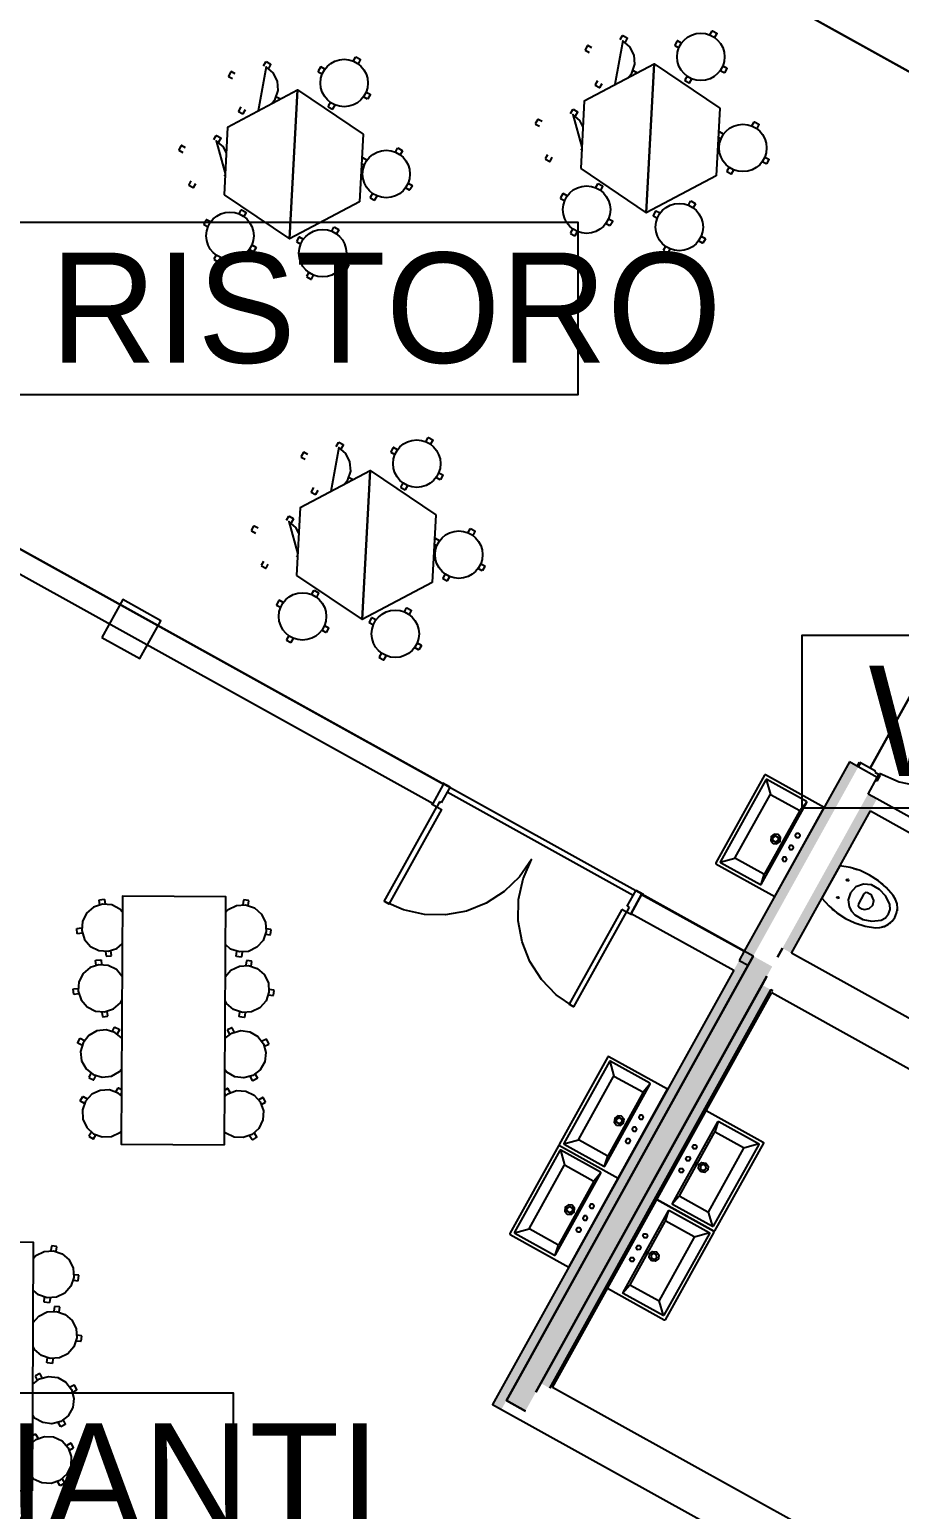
# Model space of a CAD drawing. Header units: metres. Extents: x 2.3 to 42.8, y 0.9 to 31.9.
# Drawn here: x 18.108 to 20.633, y 5.913 to 10.21 of the extents above; entities that cross this region are included whole.
import ezdxf

# ---------------------------------------------------------------- set-up
doc = ezdxf.new("R2010")
doc.units = ezdxf.units.M
for name, color, linetype in [('ARREDI', 9, 'Continuous'), ('PARETI_STRUTTURE', 7, 'Continuous'), ('PILASTRI_SETTI', 8, 'Continuous'), ('WAYFINDING_RIQUADRI', 7, 'Continuous'), ('WAYFINDING_TESTI', 7, 'Continuous')]:
    doc.layers.add(name, color=color, linetype=linetype)

msp = doc.modelspace()

# ---------------------------------------------------------------- linework, layer by layer
at = {"layer": 'ARREDI'}
for points in [[(19.8226, 10.1806), (19.8291, 10.1923)], [(19.8291, 10.1923), (19.8301, 10.1926)], [(19.8301, 10.1926), (19.8425, 10.1857)], [(19.8428, 10.1846), (19.8363, 10.1729)], [(19.8425, 10.1857), (19.8428, 10.1846)], [(20.0827, 10.1942), (20.0892, 10.206)], [(20.0892, 10.206), (20.0903, 10.2063)], [(20.0903, 10.2063), (20.1027, 10.1994)], [(20.103, 10.1983), (20.0965, 10.1866)], [(20.1027, 10.1994), (20.103, 10.1983)], [(19.7274, 10.1632), (19.7205, 10.1508)], [(19.7205, 10.1508), (19.7208, 10.1498)], [(19.7208, 10.1498), (19.7325, 10.1432)], [(19.7285, 10.1635), (19.7274, 10.1632)], [(19.7402, 10.157), (19.7285, 10.1635)], [(19.8452, 10.0702), (19.8564, 10.0834), (19.8647, 10.109), (19.8625, 10.1358), (19.8502, 10.1597), (19.8296, 10.1771), (19.8071, 10.05)], [(19.9875, 10.1769), (19.9807, 10.1645)], [(19.9807, 10.1645), (19.981, 10.1634)], [(19.981, 10.1634), (19.9927, 10.1569)], [(19.9886, 10.1772), (19.9875, 10.1769)], [(20.0003, 10.1707), (19.9886, 10.1772)], [(18.8099, 9.9944), (18.8212, 10.0076), (18.8294, 10.0332), (18.8272, 10.06), (18.8149, 10.0839), (18.7944, 10.1013), (18.7718, 9.9742)], [(18.7873, 10.1047), (18.7938, 10.1165)], [(18.7938, 10.1165), (18.7948, 10.1168)], [(18.7948, 10.1168), (18.8072, 10.1099)], [(18.8075, 10.1088), (18.801, 10.0971)], [(18.8072, 10.1099), (18.8075, 10.1088)], [(18.9523, 10.1011), (18.9454, 10.0887)], [(18.9533, 10.1014), (18.9523, 10.1011)], [(18.9651, 10.0949), (18.9533, 10.1014)], [(19.0474, 10.1184), (19.0539, 10.1301)], [(19.0539, 10.1301), (19.055, 10.1305)], [(19.055, 10.1305), (19.0674, 10.1236)], [(19.0677, 10.1225), (19.0612, 10.1108)], [(19.0674, 10.1236), (19.0677, 10.1225)], [(19.718, 10.0028), (19.9208, 10.1103), (19.8979, 9.6778), (19.9208, 10.1103), (20.1112, 9.9819)], [(20.12, 10.1042), (20.1318, 10.0977)], [(18.6921, 10.0874), (18.6852, 10.075)], [(18.6852, 10.075), (18.6855, 10.0739)], [(18.6855, 10.0739), (18.6972, 10.0674)], [(18.6932, 10.0877), (18.6921, 10.0874)], [(18.7049, 10.0812), (18.6932, 10.0877)], [(18.9454, 10.0887), (18.9457, 10.0876)], [(18.9457, 10.0876), (18.9574, 10.0811)], [(19.7561, 10.0609), (19.7496, 10.0492)], [(19.8549, 10.0753), (19.8522, 10.0768)], [(19.8599, 10.0906), (19.8715, 10.0841)], [(20.0163, 10.0746), (20.0097, 10.0628)], [(20.0097, 10.0628), (20.01, 10.0618)], [(20.01, 10.0618), (20.0224, 10.0549)], [(20.0235, 10.0552), (20.03, 10.0669)], [(20.1241, 10.0839), (20.1124, 10.0905)], [(20.1252, 10.0843), (20.1241, 10.0839)], [(20.1321, 10.0966), (20.1252, 10.0843)], [(20.1318, 10.0977), (20.1321, 10.0966)], [(18.6827, 9.9269), (18.8856, 10.0345), (18.8626, 9.602), (18.8856, 10.0345), (19.0759, 9.9061)], [(18.8246, 10.0147), (18.8362, 10.0083)], [(19.0888, 10.0081), (19.0771, 10.0146)], [(19.0847, 10.0284), (19.0965, 10.0219)], [(19.0968, 10.0208), (19.0899, 10.0084)], [(19.0965, 10.0219), (19.0968, 10.0208)], [(19.7496, 10.0491), (19.7499, 10.0481)], [(19.7499, 10.0481), (19.7623, 10.0412)], [(19.7623, 10.0412), (19.7634, 10.0415)], [(19.7634, 10.0415), (19.7699, 10.0532)], [(20.0224, 10.0549), (20.0235, 10.0552)], [(18.7208, 9.9851), (18.7143, 9.9733)], [(18.7143, 9.9733), (18.7146, 9.9723)], [(18.7146, 9.9723), (18.727, 9.9654)], [(18.7281, 9.9657), (18.7346, 9.9774)], [(18.8196, 9.9995), (18.8169, 10.001)], [(18.981, 9.9987), (18.9745, 9.987)], [(18.9745, 9.987), (18.9748, 9.9859)], [(18.9748, 9.9859), (18.9872, 9.9791)], [(18.9872, 9.9791), (18.9882, 9.9794)], [(18.9882, 9.9794), (18.9947, 9.9911)], [(19.0899, 10.0084), (19.0888, 10.0081)], [(19.678, 9.9663), (19.6845, 9.978)], [(19.6845, 9.978), (19.6855, 9.9783)], [(19.6855, 9.9783), (19.6979, 9.9714)], [(19.6982, 9.9704), (19.6917, 9.9586)], [(19.6979, 9.9714), (19.6982, 9.9704)], [(19.718, 10.0028), (19.7076, 9.8062)], [(20.1112, 9.9819), (20.1007, 9.7853)], [(18.6827, 9.9269), (18.6723, 9.7303)], [(18.727, 9.9654), (18.7281, 9.9657)], [(19.5828, 9.9489), (19.5759, 9.9365)], [(19.5759, 9.9365), (19.5762, 9.9355)], [(19.5762, 9.9355), (19.5879, 9.929)], [(19.5839, 9.9492), (19.5828, 9.9489)], [(19.5956, 9.9427), (19.5839, 9.9492)], [(19.7141, 9.9289), (19.7056, 9.9455), (19.6851, 9.9628), (19.7108, 9.868)], [(20.2049, 9.9299), (20.2114, 9.9416)], [(20.2114, 9.9416), (20.2125, 9.9419)], [(20.2125, 9.9419), (20.2249, 9.935)], [(20.2252, 9.9339), (20.2186, 9.9222)], [(20.2249, 9.935), (20.2252, 9.9339)], [(18.6427, 9.8905), (18.6492, 9.9022)], [(18.6492, 9.9022), (18.6503, 9.9025)], [(18.6788, 9.8531), (18.6703, 9.8696), (18.6498, 9.887), (18.6756, 9.7921)], [(18.6503, 9.9025), (18.6626, 9.8956)], [(18.663, 9.8945), (18.6564, 9.8828)], [(18.6626, 9.8956), (18.663, 9.8945)], [(19.0759, 9.9061), (19.0655, 9.7095)], [(20.1067, 9.8971), (20.1149, 9.8925)], [(20.1097, 9.9125), (20.1073, 9.9081)], [(20.1108, 9.9128), (20.1097, 9.9125)], [(20.1225, 9.9063), (20.1108, 9.9128)], [(18.5475, 9.8731), (18.5406, 9.8607)], [(18.5406, 9.8607), (18.5409, 9.8597)], [(18.5409, 9.8597), (18.5527, 9.8531)], [(18.5486, 9.8734), (18.5475, 9.8731)], [(18.5603, 9.8669), (18.5486, 9.8734)], [(19.1696, 9.854), (19.1761, 9.8658)], [(19.1761, 9.8658), (19.1772, 9.8661)], [(19.1772, 9.8661), (19.1896, 9.8592)], [(19.1899, 9.8581), (19.1834, 9.8464)], [(19.1896, 9.8592), (19.1899, 9.8581)], [(19.6115, 9.8466), (19.605, 9.8349)], [(19.7105, 9.8609), (19.7076, 9.8625)], [(19.0714, 9.8213), (19.0796, 9.8167)], [(19.0744, 9.8367), (19.072, 9.8322)], [(19.0755, 9.837), (19.0744, 9.8367)], [(19.0872, 9.8305), (19.0755, 9.837)], [(19.605, 9.8349), (19.6053, 9.8338)], [(19.6053, 9.8338), (19.6177, 9.8269)], [(19.6177, 9.8269), (19.6188, 9.8272)], [(19.6188, 9.8272), (19.6253, 9.8389)], [(19.7076, 9.8062), (19.8979, 9.6778)], [(20.1384, 9.8102), (20.1319, 9.7984)], [(20.1319, 9.7984), (20.1322, 9.7974)], [(20.1457, 9.7908), (20.1522, 9.8025)], [(20.2463, 9.8196), (20.2346, 9.8261)], [(20.2422, 9.8398), (20.2539, 9.8333)], [(20.2474, 9.8199), (20.2463, 9.8196)], [(20.2542, 9.8323), (20.2474, 9.8199)], [(20.2539, 9.8333), (20.2542, 9.8323)], [(18.5762, 9.7708), (18.5697, 9.7591)], [(18.5697, 9.759), (18.57, 9.758)], [(18.57, 9.758), (18.5824, 9.7511)], [(18.5835, 9.7514), (18.59, 9.7631)], [(18.6752, 9.7851), (18.6724, 9.7867)], [(19.2069, 9.764), (19.2186, 9.7575)], [(19.219, 9.7564), (19.2121, 9.7441)], [(19.2186, 9.7575), (19.219, 9.7564)], [(19.7511, 9.7506), (19.7576, 9.7624)], [(19.7576, 9.7624), (19.7587, 9.7627)], [(19.7587, 9.7627), (19.7711, 9.7558)], [(19.7714, 9.7547), (19.7649, 9.743)], [(19.7711, 9.7558), (19.7714, 9.7547)], [(20.1007, 9.7853), (19.8979, 9.6778)], [(20.1322, 9.7974), (20.1446, 9.7905)], [(20.1446, 9.7905), (20.1457, 9.7908)], [(18.5824, 9.7511), (18.5835, 9.7514)], [(18.6723, 9.7303), (18.8626, 9.602)], [(19.1031, 9.7343), (19.0966, 9.7226)], [(19.0966, 9.7226), (19.0969, 9.7215)], [(19.0969, 9.7215), (19.1093, 9.7147)], [(19.1093, 9.7147), (19.1104, 9.715)], [(19.1104, 9.715), (19.1169, 9.7267)], [(19.211, 9.7437), (19.1993, 9.7503)], [(19.2121, 9.744), (19.211, 9.7437)], [(19.6559, 9.7333), (19.6491, 9.7209)], [(19.6491, 9.7209), (19.6494, 9.7198)], [(19.6494, 9.7198), (19.6611, 9.7133)], [(19.657, 9.7336), (19.6559, 9.7333)], [(19.6687, 9.7271), (19.657, 9.7336)], [(20.0203, 9.7001), (20.0268, 9.7118)], [(20.0268, 9.7118), (20.0278, 9.7121)], [(20.0278, 9.7121), (20.0402, 9.7052)], [(18.7158, 9.6748), (18.7223, 9.6865)], [(18.7223, 9.6865), (18.7234, 9.6868)], [(18.7234, 9.6869), (18.7358, 9.68)], [(18.7361, 9.6789), (18.7296, 9.6672)], [(18.7358, 9.68), (18.7361, 9.6789)], [(19.0654, 9.7095), (18.8626, 9.6019)], [(19.9251, 9.6827), (19.9182, 9.6703)], [(19.9182, 9.6703), (19.9185, 9.6692)], [(19.9185, 9.6692), (19.9302, 9.6627)], [(19.9262, 9.683), (19.9251, 9.6827)], [(19.9379, 9.6765), (19.9262, 9.683)], [(20.0405, 9.7041), (20.034, 9.6924)], [(20.0402, 9.7052), (20.0405, 9.7041)], [(18.6206, 9.6575), (18.6138, 9.6451)], [(18.6138, 9.6451), (18.6141, 9.644)], [(18.6141, 9.644), (18.6258, 9.6375)], [(18.6217, 9.6578), (18.6207, 9.6575)], [(18.6334, 9.6513), (18.6217, 9.6578)], [(18.985, 9.6242), (18.9915, 9.636)], [(18.9915, 9.636), (18.9925, 9.6363)], [(18.9925, 9.6363), (19.0049, 9.6294)], [(19.0052, 9.6283), (18.9987, 9.6166)], [(19.0049, 9.6294), (19.0052, 9.6283)], [(19.6846, 9.6309), (19.6781, 9.6192)], [(19.7925, 9.6403), (19.7808, 9.6469)], [(19.7884, 9.6606), (19.8001, 9.6541)], [(19.7936, 9.6407), (19.7925, 9.6403)], [(19.8005, 9.653), (19.7936, 9.6407)], [(19.8002, 9.6541), (19.8005, 9.653)], [(18.7531, 9.5848), (18.7649, 9.5783)], [(18.8898, 9.6069), (18.8829, 9.5945)], [(18.8829, 9.5945), (18.8832, 9.5934)], [(18.8832, 9.5934), (18.895, 9.5869)], [(18.8909, 9.6072), (18.8898, 9.6069)], [(18.9026, 9.6007), (18.8909, 9.6072)], [(19.6781, 9.6192), (19.6784, 9.6182)], [(19.6784, 9.6181), (19.6908, 9.6113)], [(19.6908, 9.6113), (19.6919, 9.6116)], [(19.6919, 9.6116), (19.6984, 9.6233)], [(20.0617, 9.5898), (20.0499, 9.5963)], [(20.0576, 9.61), (20.0693, 9.6035)], [(20.0627, 9.5901), (20.0617, 9.5898)], [(20.0696, 9.6025), (20.0627, 9.5901)], [(20.0693, 9.6035), (20.0696, 9.6025)], [(18.6494, 9.5551), (18.6428, 9.5434)], [(18.6428, 9.5434), (18.6432, 9.5423)], [(18.6432, 9.5423), (18.6555, 9.5355)], [(18.6566, 9.5358), (18.6631, 9.5475)], [(18.7572, 9.5645), (18.7455, 9.571)], [(18.7583, 9.5648), (18.7572, 9.5645)], [(18.7652, 9.5772), (18.7583, 9.5648)], [(18.7649, 9.5783), (18.7652, 9.5772)], [(19.9538, 9.5804), (19.9473, 9.5686)], [(19.9473, 9.5686), (19.9476, 9.5676)], [(19.9476, 9.5676), (19.96, 9.5607)], [(19.96, 9.5607), (19.9611, 9.561)], [(19.9611, 9.561), (19.9676, 9.5727)], [(18.6555, 9.5354), (18.6566, 9.5358)], [(18.9185, 9.5045), (18.912, 9.4928)], [(18.9258, 9.4852), (18.9323, 9.4969)], [(19.0264, 9.5139), (19.0146, 9.5205)], [(19.0223, 9.5342), (19.034, 9.5277)], [(19.0274, 9.5143), (19.0264, 9.5139)], [(19.0343, 9.5266), (19.0274, 9.5143)], [(19.034, 9.5277), (19.0343, 9.5266)], [(18.912, 9.4928), (18.9123, 9.4918)], [(18.9123, 9.4917), (18.9247, 9.4849)], [(18.9247, 9.4849), (18.9258, 9.4852)], [(19.2582, 9.0131), (19.2647, 9.0249)], [(19.2647, 9.0249), (19.2658, 9.0252)], [(19.2658, 9.0252), (19.2782, 9.0183)], [(18.9029, 8.9821), (18.896, 8.9697)], [(18.9039, 8.9824), (18.9029, 8.9821)], [(18.9157, 8.9759), (18.904, 8.9824)], [(19.0207, 8.8891), (19.0319, 8.9023), (19.0401, 8.9279), (19.0379, 8.9547), (19.0256, 8.9786), (19.0051, 8.996), (18.9826, 8.8689)], [(18.998, 8.9995), (19.0046, 9.0112)], [(19.0045, 9.0112), (19.0056, 9.0115)], [(19.0056, 9.0115), (19.018, 9.0046)], [(19.0183, 9.0035), (19.0118, 8.9918)], [(19.018, 9.0046), (19.0183, 9.0035)], [(19.163, 8.9958), (19.1562, 8.9834)], [(19.1562, 8.9834), (19.1565, 8.9823)], [(19.1565, 8.9823), (19.1682, 8.9758)], [(19.1641, 8.9961), (19.163, 8.9958)], [(19.1758, 8.9896), (19.1641, 8.9961)], [(19.2785, 9.0172), (19.272, 9.0055)], [(19.2782, 9.0183), (19.2785, 9.0172)], [(18.896, 8.9697), (18.8963, 8.9686)], [(18.8963, 8.9686), (18.908, 8.9621)], [(18.8935, 8.8216), (19.0963, 8.9292), (19.0734, 8.4967), (19.0963, 8.9292), (19.2867, 8.8008)], [(19.0304, 8.8942), (19.0277, 8.8957)], [(19.0354, 8.9094), (19.047, 8.903)], [(19.2996, 8.9028), (19.2879, 8.9094)], [(19.2955, 8.9231), (19.3072, 8.9166)], [(19.3007, 8.9031), (19.2996, 8.9028)], [(19.3076, 8.9155), (19.3007, 8.9031)], [(19.3072, 8.9166), (19.3076, 8.9155)], [(18.9316, 8.8798), (18.9251, 8.868)], [(18.9251, 8.868), (18.9254, 8.867)], [(18.9254, 8.867), (18.9378, 8.8601)], [(18.9378, 8.8601), (18.9388, 8.8604)], [(18.9388, 8.8604), (18.9454, 8.8721)], [(19.1917, 8.8934), (19.1852, 8.8817)], [(19.1852, 8.8817), (19.1855, 8.8806)], [(19.1855, 8.8806), (19.1979, 8.8738)], [(19.1979, 8.8738), (19.199, 8.8741)], [(19.199, 8.8741), (19.2055, 8.8858)], [(18.8935, 8.8216), (18.883, 8.625)], [(18.7583, 8.7678), (18.7514, 8.7554)], [(18.7594, 8.7681), (18.7583, 8.7678)], [(18.7711, 8.7616), (18.7594, 8.7681)], [(18.8534, 8.7852), (18.86, 8.7969)], [(18.86, 8.7969), (18.861, 8.7972)], [(18.8896, 8.7478), (18.8811, 8.7644), (18.8605, 8.7817), (18.8863, 8.6868)], [(18.861, 8.7972), (18.8734, 8.7903)], [(18.8737, 8.7893), (18.8672, 8.7775)], [(18.8734, 8.7903), (18.8737, 8.7893)], [(19.2867, 8.8008), (19.2762, 8.6042)], [(18.7514, 8.7554), (18.7517, 8.7544)], [(18.7517, 8.7544), (18.7634, 8.7478)], [(19.2852, 8.7314), (19.2827, 8.7269)], [(19.2863, 8.7317), (19.2852, 8.7314)], [(19.298, 8.7252), (19.2863, 8.7317)], [(19.3804, 8.7487), (19.3869, 8.7605)], [(19.3869, 8.7605), (19.3879, 8.7608)], [(19.3879, 8.7608), (19.4003, 8.7539)], [(19.4006, 8.7528), (19.3941, 8.7411)], [(19.4003, 8.7539), (19.4006, 8.7528)], [(18.8859, 8.6798), (18.8831, 8.6814)], [(19.2822, 8.716), (19.2904, 8.7114)], [(18.787, 8.6655), (18.7805, 8.6538)], [(18.7805, 8.6538), (18.7808, 8.6527)], [(18.7808, 8.6527), (18.7932, 8.6458)], [(18.7932, 8.6458), (18.7942, 8.6461)], [(18.7942, 8.6461), (18.8008, 8.6578)], [(19.4218, 8.6385), (19.4101, 8.645)], [(19.4177, 8.6587), (19.4294, 8.6522)], [(19.4228, 8.6388), (19.4218, 8.6385)], [(19.4297, 8.6511), (19.4228, 8.6388)], [(19.4294, 8.6522), (19.4297, 8.6512)], [(18.883, 8.625), (19.0734, 8.4967)], [(19.2762, 8.6042), (19.0734, 8.4967)], [(19.3139, 8.6291), (19.3074, 8.6173)], [(19.3074, 8.6173), (19.3077, 8.6163)], [(19.3077, 8.6163), (19.3201, 8.6094)], [(19.3201, 8.6094), (19.3212, 8.6097)], [(19.3212, 8.6097), (19.3277, 8.6214)], [(18.8314, 8.5522), (18.8245, 8.5398)], [(18.8325, 8.5525), (18.8314, 8.5522)], [(18.8442, 8.546), (18.8325, 8.5525)], [(18.9266, 8.5695), (18.9331, 8.5812)], [(18.9331, 8.5813), (18.9342, 8.5816)], [(18.9342, 8.5816), (18.9466, 8.5747)], [(18.9469, 8.5736), (18.9404, 8.5619)], [(18.9466, 8.5747), (18.9469, 8.5736)], [(18.8245, 8.5398), (18.8248, 8.5387)], [(18.8248, 8.5387), (18.8366, 8.5322)], [(19.1957, 8.5189), (19.2023, 8.5307)], [(19.2023, 8.5307), (19.2033, 8.531)], [(19.2033, 8.531), (19.2157, 8.5241)], [(19.216, 8.523), (19.2095, 8.5113)], [(19.2157, 8.5241), (19.216, 8.523)], [(18.968, 8.4592), (18.9563, 8.4657)], [(18.9639, 8.4795), (18.9756, 8.473)], [(18.9759, 8.4719), (18.9691, 8.4595)], [(18.9756, 8.473), (18.9759, 8.4719)], [(19.1006, 8.5016), (19.0937, 8.4892)], [(19.0937, 8.4892), (19.094, 8.4881)], [(19.094, 8.4881), (19.1057, 8.4816)], [(19.1016, 8.5019), (19.1006, 8.5016)], [(19.1134, 8.4954), (19.1017, 8.5019)], [(18.8601, 8.4498), (18.8536, 8.4381)], [(18.8536, 8.4381), (18.8539, 8.437)], [(18.8539, 8.437), (18.8663, 8.4302)], [(18.8663, 8.4302), (18.8674, 8.4305)], [(18.8674, 8.4305), (18.8739, 8.4422)], [(18.9691, 8.4595), (18.968, 8.4592)], [(19.2331, 8.4289), (19.2448, 8.4224)], [(19.1293, 8.3993), (19.1228, 8.3875)], [(19.1228, 8.3875), (19.1231, 8.3865)], [(19.1231, 8.3865), (19.1355, 8.3796)], [(19.1355, 8.3796), (19.1365, 8.3799)], [(19.1365, 8.3799), (19.1431, 8.3916)], [(19.2371, 8.4087), (19.2254, 8.4152)], [(19.2382, 8.409), (19.2371, 8.4087)], [(19.2451, 8.4214), (19.2382, 8.409)], [(19.2448, 8.4224), (19.2451, 8.4214)], [(20.2411, 8.0445), (20.0997, 7.7898)], [(20.2438, 8.0453), (20.2423, 8.0454), (20.2411, 8.0445)], [(20.4142, 7.9507), (20.2438, 8.0453)], [(20.245, 8.0311), (20.1131, 7.7936)], [(20.2476, 8.0319), (20.2461, 8.0321), (20.2449, 8.0311)], [(20.2461, 8.0321), (20.2584, 7.989)], [(20.3629, 7.9679), (20.2476, 8.0319)], [(20.1565, 7.8054), (20.2575, 7.9873)], [(20.2318, 7.7277), (20.3637, 7.9652)], [(20.2575, 7.9873), (20.2587, 7.9882), (20.2602, 7.9881)], [(20.2602, 7.9881), (20.3418, 7.9427)], [(20.2708, 7.6925), (20.4142, 7.9507)], [(20.364, 7.9661), (20.3435, 7.9418)], [(20.3637, 7.9652), (20.3639, 7.9667), (20.3629, 7.9679)], [(20.3425, 7.9401), (20.2415, 7.7581)], [(20.3418, 7.9427), (20.3427, 7.9416), (20.3425, 7.9401)], [(20.0997, 7.7898), (20.0995, 7.7883), (20.1004, 7.7871)], [(20.1004, 7.7871), (20.2708, 7.6925)], [(20.1129, 7.7921), (20.1555, 7.8037)], [(20.1131, 7.7936), (20.1129, 7.7921), (20.1138, 7.7909)], [(20.1138, 7.7909), (20.2292, 7.7269)], [(20.1572, 7.8027), (20.1563, 7.8039), (20.1565, 7.8054)], [(20.2389, 7.7574), (20.1573, 7.8027)], [(20.2312, 7.727), (20.2406, 7.7564)], [(20.2415, 7.7582), (20.2404, 7.7572), (20.2389, 7.7574)], [(20.4995, 7.7735), (20.5045, 7.7725), (20.5092, 7.7705)], [(20.2292, 7.7269), (20.2307, 7.7267), (20.2318, 7.7277)], [(20.4906, 7.7031), (20.4844, 7.6832), (20.4868, 7.6626)], [(20.5519, 7.7261), (20.5285, 7.7287), (20.5065, 7.7205), (20.4906, 7.7031)], [(20.5296, 7.7), (20.5139, 7.6716)], [(20.5403, 7.703), (20.5343, 7.7037), (20.5296, 7.7)], [(20.5313, 7.6547), (20.5453, 7.6572), (20.5555, 7.6671), (20.5585, 7.6809), (20.5532, 7.6941)], [(20.5474, 7.6991), (20.5403, 7.703)], [(20.5533, 7.6941), (20.5506, 7.6969), (20.5474, 7.6991)], [(20.6054, 7.6694), (20.5938, 7.6936), (20.5754, 7.7131), (20.5519, 7.7261)], [(20.5796, 7.7314), (20.5838, 7.7285), (20.5873, 7.7248)], [(18.377, 7.648), (18.3702, 7.6559), (18.3462, 7.6681), (18.3194, 7.6701), (18.2938, 7.6617), (18.2734, 7.6442), (18.2613, 7.6202), (18.2593, 7.5934)], [(18.31, 7.682), (18.3107, 7.6829)], [(18.3116, 7.6687), (18.31, 7.682)], [(18.3107, 7.6829), (18.3248, 7.6846)], [(18.3248, 7.6846), (18.3256, 7.6839)], [(18.3256, 7.6839), (18.3272, 7.6706)], [(18.677, 7.6464), (18.684, 7.6543), (18.7081, 7.6661), (18.7349, 7.6679), (18.7604, 7.6593), (18.7806, 7.6415), (18.7925, 7.6174), (18.7942, 7.5906)], [(18.7288, 7.6818), (18.727, 7.6685)], [(18.7297, 7.6825), (18.7288, 7.6818)], [(18.7437, 7.6806), (18.7297, 7.6825)], [(18.7427, 7.6664), (18.7444, 7.6797)], [(18.7444, 7.6797), (18.7437, 7.6806)], [(20.4432, 7.6517), (20.439, 7.6546), (20.4355, 7.6583)], [(20.4868, 7.6626), (20.4935, 7.6495), (20.5035, 7.6389)], [(20.5139, 7.6716), (20.5132, 7.6656), (20.5169, 7.6609)], [(20.5169, 7.6609), (20.524, 7.657)], [(20.524, 7.657), (20.5275, 7.6555), (20.5313, 7.6547)], [(20.6009, 7.6418), (20.6063, 7.6551), (20.6054, 7.6694)], [(20.6238, 7.6772), (20.6248, 7.6751), (20.625, 7.6736)], [(20.6264, 7.6543), (20.6265, 7.6528), (20.6259, 7.6506)], [(20.5035, 7.6389), (20.527, 7.6258), (20.5533, 7.6205), (20.5799, 7.6235)], [(20.5233, 7.6096), (20.5183, 7.6106), (20.5136, 7.6125)], [(20.5799, 7.6235), (20.5925, 7.6303), (20.601, 7.6418)], [(20.6067, 7.616), (20.6052, 7.6143), (20.6038, 7.6136)], [(18.2447, 7.5988), (18.2454, 7.5997)], [(18.2464, 7.5848), (18.2447, 7.5988)], [(18.2454, 7.5997), (18.2587, 7.6013)], [(18.2473, 7.5841), (18.2464, 7.5847)], [(18.2606, 7.5857), (18.2473, 7.5841)], [(18.2593, 7.5934), (18.2676, 7.5679), (18.2851, 7.5475), (18.3091, 7.5353), (18.3359, 7.5333), (18.3615, 7.5417), (18.3765, 7.5546)], [(18.7942, 7.5906), (18.7856, 7.5651), (18.7678, 7.5449), (18.7437, 7.533), (18.7169, 7.5313), (18.6914, 7.5399), (18.6765, 7.553)], [(18.7927, 7.5828), (18.806, 7.5811)], [(18.8081, 7.5967), (18.7948, 7.5984)], [(18.806, 7.5811), (18.8069, 7.5818)], [(18.8069, 7.5818), (18.8088, 7.5958)], [(18.8088, 7.5958), (18.8081, 7.5967)], [(20.5867, 7.6046), (20.5853, 7.6039), (20.5831, 7.6037)], [(18.328, 7.5328), (18.3297, 7.5195)], [(18.3305, 7.5188), (18.3446, 7.5205)], [(18.3453, 7.5214), (18.3437, 7.5347)], [(18.3446, 7.5205), (18.3453, 7.5214)], [(18.7074, 7.5195), (18.7091, 7.5327)], [(18.7248, 7.5307), (18.723, 7.5174)], [(18.376, 7.4612), (18.3597, 7.4802), (18.3357, 7.4923), (18.3089, 7.4943), (18.2834, 7.486), (18.263, 7.4685), (18.2508, 7.4445), (18.2488, 7.4177)], [(18.2995, 7.5063), (18.3002, 7.5071)], [(18.3011, 7.493), (18.2995, 7.5063)], [(18.3002, 7.5071), (18.3143, 7.5088)], [(18.3143, 7.5088), (18.3152, 7.5082)], [(18.3152, 7.5082), (18.3168, 7.4949)], [(18.3297, 7.5195), (18.3305, 7.5188)], [(18.676, 7.4596), (18.6925, 7.4784), (18.7167, 7.4903), (18.7435, 7.492), (18.7689, 7.4834), (18.7891, 7.4656), (18.801, 7.4415), (18.8028, 7.4147)], [(18.7081, 7.5186), (18.7074, 7.5195)], [(18.7221, 7.5167), (18.7081, 7.5186)], [(18.723, 7.5174), (18.7221, 7.5167)], [(18.7374, 7.5059), (18.7356, 7.4926)], [(18.7383, 7.5066), (18.7374, 7.5059)], [(18.7523, 7.5047), (18.7383, 7.5066)], [(18.7512, 7.4905), (18.753, 7.5038)], [(18.753, 7.5038), (18.7523, 7.5047)], [(18.2343, 7.4231), (18.235, 7.4239)], [(18.236, 7.409), (18.2343, 7.4231)], [(18.235, 7.4239), (18.2483, 7.4255)], [(18.2368, 7.4083), (18.236, 7.409)], [(18.2502, 7.4099), (18.2368, 7.4083)], [(18.2488, 7.4177), (18.2572, 7.3921), (18.2747, 7.3717), (18.2987, 7.3596), (18.3255, 7.3575), (18.351, 7.3659), (18.3714, 7.3834), (18.3756, 7.3918)], [(18.8028, 7.4147), (18.7942, 7.3893), (18.7764, 7.369), (18.7523, 7.3572), (18.7255, 7.3554), (18.7, 7.364), (18.6798, 7.3818), (18.6757, 7.3902)], [(18.8013, 7.407), (18.8146, 7.4052)], [(18.8167, 7.4208), (18.8034, 7.4226)], [(18.8146, 7.4052), (18.8155, 7.4059)], [(18.8155, 7.4059), (18.8174, 7.4199)], [(18.8174, 7.4199), (18.8167, 7.4208)], [(18.3176, 7.357), (18.3192, 7.3437)], [(18.3348, 7.3456), (18.3332, 7.3589)], [(18.716, 7.3436), (18.7177, 7.3569)], [(18.7334, 7.3548), (18.7316, 7.3415)], [(18.3192, 7.3437), (18.3201, 7.343)], [(18.3201, 7.343), (18.3341, 7.3447)], [(18.3341, 7.3447), (18.3348, 7.3456)], [(18.3484, 7.301), (18.3545, 7.3129)], [(18.3545, 7.3129), (18.3556, 7.3132)], [(18.3556, 7.3132), (18.3682, 7.3068)], [(18.3685, 7.3057), (18.3624, 7.2938)], [(18.3682, 7.3068), (18.3685, 7.3057)], [(18.6949, 7.3114), (18.6822, 7.3051)], [(18.6959, 7.3111), (18.6949, 7.3114)], [(18.7019, 7.2991), (18.6959, 7.3111)], [(18.7167, 7.3427), (18.716, 7.3436)], [(18.7307, 7.3408), (18.7167, 7.3427)], [(18.7316, 7.3415), (18.7307, 7.3408)], [(18.2474, 7.2678), (18.2539, 7.2804)], [(18.2478, 7.2667), (18.2474, 7.2678)], [(18.2597, 7.2606), (18.2478, 7.2667)], [(18.2539, 7.2804), (18.2549, 7.2807)], [(18.2549, 7.2807), (18.2669, 7.2746)], [(18.2629, 7.2678), (18.2556, 7.242), (18.2587, 7.2152), (18.2718, 7.1918), (18.2928, 7.1751), (18.3187, 7.1677), (18.3454, 7.1709), (18.3689, 7.1839), (18.3746, 7.1911)], [(18.3751, 7.2824), (18.3556, 7.2978), (18.3298, 7.3051), (18.3031, 7.302), (18.2796, 7.2889), (18.2629, 7.2678)], [(18.7871, 7.265), (18.7941, 7.2391), (18.7907, 7.2124), (18.7774, 7.1891), (18.7561, 7.1726), (18.7302, 7.1655), (18.7035, 7.1689), (18.6802, 7.1823), (18.6746, 7.1895)], [(18.6751, 7.2808), (18.6947, 7.296), (18.7206, 7.303), (18.7473, 7.2996), (18.7706, 7.2863), (18.7871, 7.265)], [(18.6822, 7.3051), (18.6819, 7.304)], [(18.6819, 7.304), (18.6878, 7.292)], [(18.7952, 7.2779), (18.7832, 7.2719)], [(18.7902, 7.2578), (18.8022, 7.2638)], [(18.7962, 7.2775), (18.7952, 7.2778)], [(18.8026, 7.2648), (18.7962, 7.2775)], [(18.8022, 7.2638), (18.8025, 7.2648)], [(19.7869, 7.2265), (19.6455, 6.9718)], [(19.7896, 7.2273), (19.7881, 7.2275), (19.7869, 7.2265)], [(19.96, 7.1327), (19.7896, 7.2273)], [(18.286, 7.1791), (18.2799, 7.1671)], [(18.763, 7.1765), (18.769, 7.1645)], [(19.7908, 7.2131), (19.6589, 6.9756)], [(19.7934, 7.2139), (19.7919, 7.2141), (19.7908, 7.2131)], [(19.7919, 7.2141), (19.8043, 7.171)], [(19.9088, 7.1499), (19.7934, 7.2139)], [(18.2799, 7.1671), (18.2803, 7.1661)], [(18.2803, 7.1661), (18.2929, 7.1596)], [(18.2929, 7.1596), (18.2939, 7.16)], [(18.2939, 7.16), (18.3001, 7.1719)], [(18.3583, 7.1251), (18.3653, 7.1366)], [(18.3653, 7.1366), (18.3663, 7.1368)], [(18.3663, 7.1368), (18.3743, 7.132)], [(18.6822, 7.1351), (18.6743, 7.1304)], [(18.6833, 7.1349), (18.6822, 7.1351)], [(18.6902, 7.1233), (18.6833, 7.1349)], [(18.7549, 7.1575), (18.7489, 7.1695)], [(18.7559, 7.1572), (18.7549, 7.1575)], [(18.7686, 7.1635), (18.756, 7.1572)], [(18.769, 7.1645), (18.7686, 7.1635)], [(19.7023, 6.9874), (19.8033, 7.1693)], [(19.7776, 6.9097), (19.9095, 7.1472)], [(19.8033, 7.1693), (19.8045, 7.1702), (19.806, 7.1701)], [(19.806, 7.1701), (19.8876, 7.1248)], [(19.9098, 7.1481), (19.8893, 7.1238)], [(19.9095, 7.1472), (19.9097, 7.1487), (19.9088, 7.1499)], [(18.2551, 7.0995), (18.2625, 7.1116)], [(18.2554, 7.0984), (18.2551, 7.0995)], [(18.2668, 7.0914), (18.2554, 7.0984)], [(18.2706, 7.0984), (18.2613, 7.0731), (18.2624, 7.0463), (18.2738, 7.0219), (18.2936, 7.0037), (18.3188, 6.9945), (18.3457, 6.9956), (18.37, 7.0069), (18.3736, 7.0108)], [(18.2625, 7.1116), (18.2636, 7.1119)], [(18.2636, 7.1119), (18.275, 7.1049)], [(18.3742, 7.1132), (18.3653, 7.1214), (18.34, 7.1306), (18.3131, 7.1295), (18.2888, 7.1182), (18.2706, 7.0984)], [(18.3742, 7.121), (18.3717, 7.1169)], [(18.7776, 7.0957), (18.7866, 7.0703), (18.7852, 7.0435), (18.7736, 7.0192), (18.7536, 7.0012), (18.7283, 6.9923), (18.7014, 6.9937), (18.6772, 7.0053), (18.6736, 7.0092)], [(18.6742, 7.1116), (18.6832, 7.1197), (18.7085, 7.1287), (18.7354, 7.1272), (18.7596, 7.1157), (18.7776, 7.0957)], [(18.6742, 7.1194), (18.6766, 7.1153)], [(18.7847, 7.1091), (18.7732, 7.1022)], [(18.7813, 7.0887), (18.7928, 7.0955)], [(18.7858, 7.1088), (18.7847, 7.1091)], [(18.7931, 7.0966), (18.7858, 7.1088)], [(18.7928, 7.0955), (18.7931, 7.0966)], [(19.6463, 6.9691), (19.8167, 6.8745), (19.96, 7.1327)], [(19.8884, 7.1221), (19.7874, 6.9402)], [(19.8876, 7.1248), (19.8885, 7.1236), (19.8884, 7.1221)], [(20.0719, 7.0706), (20.2371, 6.9788)], [(18.2871, 7.0082), (18.2801, 6.9967)], [(18.7602, 7.0057), (18.767, 6.9941)], [(19.9739, 6.8007), (20.1057, 7.0383)], [(20.0956, 7.007), (19.9946, 6.8251)], [(20.0983, 7.0078), (20.0968, 7.0079), (20.0956, 7.007)], [(20.1064, 7.0389), (20.0966, 7.0087)], [(20.1799, 6.9625), (20.0983, 7.0078)], [(20.1057, 7.0383), (20.1069, 7.0392), (20.1084, 7.039)], [(20.1084, 7.039), (20.2237, 6.975)], [(18.2801, 6.9967), (18.2803, 6.9956)], [(18.2803, 6.9957), (18.2924, 6.9883)], [(18.2924, 6.9883), (18.2935, 6.9885)], [(18.2935, 6.9885), (18.3005, 7)], [(18.7535, 6.9861), (18.7466, 6.9976)], [(18.7546, 6.9858), (18.7535, 6.9861)], [(18.7667, 6.9931), (18.7546, 6.9858)], [(18.767, 6.9941), (18.7667, 6.993)], [(19.6436, 6.9683), (19.5021, 6.7136)], [(19.6436, 6.9683), (19.6448, 6.9693), (19.6463, 6.9691), (19.8167, 6.8745)], [(19.6455, 6.9718), (19.6453, 6.9703), (19.6463, 6.9691)], [(19.6587, 6.9741), (19.7013, 6.9857)], [(19.6589, 6.9756), (19.6587, 6.9741), (19.6597, 6.9729)], [(19.6597, 6.9729), (19.775, 6.9089)], [(19.7031, 6.9847), (19.7021, 6.9859), (19.7023, 6.9874)], [(19.7847, 6.9394), (19.7031, 6.9847)], [(20.2245, 6.9723), (20.0926, 6.7348)], [(20.2379, 6.9761), (20.0964, 6.7214)], [(20.1807, 6.9598), (20.1808, 6.9613), (20.1799, 6.9625)], [(20.2247, 6.9738), (20.1816, 6.9615)], [(20.2237, 6.975), (20.2247, 6.9738), (20.2245, 6.9723)], [(20.2371, 6.9788), (20.2381, 6.9776), (20.2379, 6.9761)], [(19.6474, 6.955), (19.5155, 6.7174)], [(19.6501, 6.9557), (19.6486, 6.9559), (19.6474, 6.955)], [(19.6486, 6.9559), (19.6609, 6.9129)], [(19.7654, 6.8917), (19.6501, 6.9557)], [(19.777, 6.909), (19.7864, 6.9384)], [(19.7874, 6.9402), (19.7862, 6.9392), (19.7847, 6.9394)], [(20.0797, 6.7779), (20.1807, 6.9598)], [(19.5589, 6.7292), (19.6599, 6.9111)], [(19.6343, 6.6515), (19.7662, 6.889)], [(19.66, 6.9111), (19.6611, 6.9121), (19.6626, 6.9119)], [(19.6626, 6.9119), (19.7442, 6.8666)], [(19.7664, 6.8899), (19.746, 6.8656)], [(19.7662, 6.889), (19.7663, 6.8905), (19.7654, 6.8917)], [(19.775, 6.9089), (19.7765, 6.9087), (19.7777, 6.9097)], [(19.745, 6.8639), (19.644, 6.682)], [(19.6733, 6.6163), (19.8167, 6.8745)], [(19.7442, 6.8666), (19.7452, 6.8654), (19.745, 6.8639)], [(20.0945, 6.718), (20.0947, 6.7195), (20.0938, 6.7206), (19.9285, 6.8124)], [(19.9285, 6.8124), (20.0938, 6.7206)], [(19.9736, 6.7998), (19.9937, 6.8234)], [(19.9746, 6.7981), (19.9737, 6.7992), (19.9739, 6.8007)], [(20.0899, 6.734), (19.9746, 6.798)], [(19.9946, 6.8251), (19.9944, 6.8236), (19.9954, 6.8224)], [(19.9954, 6.8224), (20.077, 6.7771)], [(19.8305, 6.5426), (19.9624, 6.7801)], [(19.9523, 6.7488), (19.8513, 6.5669)], [(19.9549, 6.7496), (19.9534, 6.7498), (19.9523, 6.7488)], [(19.963, 6.7807), (19.9532, 6.7506)], [(20.0366, 6.7043), (19.9549, 6.7496)], [(19.9624, 6.7801), (19.9636, 6.781), (19.9651, 6.7808)], [(19.9651, 6.7808), (20.0804, 6.7168)], [(20.077, 6.7771), (20.0785, 6.7769), (20.0797, 6.7779)], [(20.0914, 6.7338), (20.0787, 6.7761)], [(19.5022, 6.7136), (19.502, 6.7121), (19.5029, 6.7109)], [(19.5029, 6.7109), (19.6733, 6.6163)], [(19.5154, 6.7159), (19.558, 6.7275)], [(19.5155, 6.7174), (19.5154, 6.7159), (19.5163, 6.7148)], [(19.5163, 6.7148), (19.6316, 6.6507)], [(19.5597, 6.7265), (19.5588, 6.7277), (19.5589, 6.7292)], [(19.6413, 6.6812), (19.5597, 6.7265)], [(20.0812, 6.7141), (19.9493, 6.4766)], [(20.0945, 6.718), (19.9531, 6.4632)], [(20.0373, 6.7016), (20.0375, 6.7031), (20.0366, 6.7043)], [(20.0813, 6.7156), (20.0383, 6.7033)], [(20.0804, 6.7168), (20.0813, 6.7156), (20.0812, 6.7141)], [(20.0926, 6.7348), (20.0914, 6.7339), (20.0899, 6.734)], [(20.0964, 6.7214), (20.0953, 6.7205), (20.0938, 6.7206)], [(18.1194, 6.642), (18.1263, 6.6499), (18.1504, 6.6618), (18.1772, 6.6636), (18.2027, 6.6549), (18.2229, 6.6372), (18.2348, 6.6131), (18.2365, 6.5862)], [(18.1711, 6.6774), (18.1694, 6.6641)], [(18.172, 6.6781), (18.1711, 6.6774)], [(18.1861, 6.6763), (18.172, 6.6781)], [(18.185, 6.6621), (18.1867, 6.6754)], [(18.1867, 6.6754), (18.1861, 6.6763)], [(19.6337, 6.6508), (19.643, 6.6803)], [(19.644, 6.682), (19.6428, 6.6811), (19.6413, 6.6812)], [(19.9363, 6.5197), (20.0373, 6.7016)], [(19.6316, 6.6507), (19.6331, 6.6506), (19.6343, 6.6515)], [(18.2365, 6.5862), (18.2279, 6.5608), (18.2102, 6.5406), (18.1861, 6.5287), (18.1592, 6.5269), (18.1338, 6.5356), (18.1189, 6.5486)], [(18.2351, 6.5785), (18.2484, 6.5767)], [(18.2504, 6.5924), (18.2371, 6.5941)], [(18.2484, 6.5767), (18.2493, 6.5774)], [(18.2493, 6.5774), (18.2511, 6.5915)], [(18.2511, 6.5915), (18.2504, 6.5924)], [(19.9504, 6.4625), (19.7852, 6.5542)], [(19.8303, 6.5417), (19.8503, 6.5652)], [(19.8313, 6.5399), (19.8303, 6.5411), (19.8305, 6.5426)], [(19.9466, 6.4758), (19.8313, 6.5399)], [(19.8513, 6.5669), (19.8511, 6.5654), (19.852, 6.5642)], [(19.852, 6.5642), (19.9336, 6.5189)], [(18.1497, 6.5151), (18.1515, 6.5284)], [(18.1504, 6.5142), (18.1497, 6.5151)], [(18.1645, 6.5124), (18.1504, 6.5142)], [(18.1654, 6.513), (18.1645, 6.5124)], [(18.1671, 6.5263), (18.1654, 6.5131)], [(18.1797, 6.5016), (18.178, 6.4883)], [(18.1806, 6.5022), (18.1797, 6.5016)], [(18.1947, 6.5004), (18.1806, 6.5022)], [(18.1936, 6.4862), (18.1953, 6.4995)], [(18.1953, 6.4995), (18.1947, 6.5004)], [(19.9336, 6.5189), (19.9351, 6.5188), (19.9363, 6.5197)], [(19.9481, 6.4757), (19.9354, 6.518)], [(18.1184, 6.4552), (18.1349, 6.474), (18.159, 6.4859), (18.1858, 6.4877), (18.2113, 6.479), (18.2315, 6.4613), (18.2434, 6.4372), (18.2451, 6.4104)], [(19.9493, 6.4766), (19.9481, 6.4757), (19.9466, 6.4758)], [(19.9531, 6.4632), (19.9519, 6.4623), (19.9504, 6.4625)], [(18.2451, 6.4104), (18.2365, 6.3849), (18.2188, 6.3647), (18.1947, 6.3528), (18.1678, 6.3511), (18.1424, 6.3597), (18.1222, 6.3774), (18.118, 6.3858)], [(18.259, 6.4165), (18.2457, 6.4182)], [(18.2579, 6.4015), (18.2597, 6.4156)], [(18.2597, 6.4156), (18.259, 6.4165)], [(18.2437, 6.4026), (18.257, 6.4009)], [(18.257, 6.4009), (18.2579, 6.4015)], [(18.1583, 6.3392), (18.1601, 6.3525)], [(18.159, 6.3383), (18.1583, 6.3392)], [(18.1731, 6.3365), (18.159, 6.3383)], [(18.174, 6.3372), (18.1731, 6.3365)], [(18.1757, 6.3505), (18.174, 6.3372)], [(18.1174, 6.2764), (18.137, 6.2916), (18.163, 6.2987), (18.1896, 6.2953), (18.213, 6.2819), (18.2294, 6.2607)], [(18.1245, 6.3008), (18.1242, 6.2997)], [(18.1242, 6.2997), (18.1302, 6.2877)], [(18.1372, 6.3071), (18.1246, 6.3008)], [(18.1383, 6.3067), (18.1372, 6.3071)], [(18.1443, 6.2947), (18.1383, 6.3067)], [(18.2294, 6.2607), (18.2365, 6.2347), (18.2331, 6.2081), (18.2198, 6.1847), (18.1985, 6.1683), (18.1725, 6.1612), (18.1459, 6.1646), (18.1225, 6.1779), (18.1169, 6.1852)], [(18.2375, 6.2735), (18.2255, 6.2675)], [(18.2325, 6.2534), (18.2445, 6.2594)], [(18.2386, 6.2732), (18.2375, 6.2735)], [(18.2449, 6.2605), (18.2386, 6.2731)], [(18.2445, 6.2594), (18.2449, 6.2605)], [(18.1972, 6.1532), (18.1912, 6.1652)], [(18.1983, 6.1528), (18.1972, 6.1532)], [(18.211, 6.1591), (18.1983, 6.1528)], [(18.2053, 6.1722), (18.2113, 6.1602)], [(18.2113, 6.1602), (18.211, 6.1591)], [(18.1165, 6.1072), (18.1255, 6.1153), (18.1509, 6.1243), (18.1777, 6.1229), (18.202, 6.1113), (18.22, 6.0913)], [(18.1246, 6.1308), (18.1166, 6.1261)], [(18.1166, 6.115), (18.119, 6.1109)], [(18.1257, 6.1305), (18.1246, 6.1308)], [(18.1325, 6.119), (18.1257, 6.1305)], [(18.2271, 6.1047), (18.2156, 6.0979)], [(18.2282, 6.1045), (18.2271, 6.1047)], [(18.2354, 6.0923), (18.2282, 6.1045)], [(18.22, 6.0913), (18.2289, 6.066), (18.2275, 6.0391), (18.2159, 6.0149), (18.196, 5.9969), (18.1706, 5.9879), (18.1438, 5.9893), (18.1195, 6.0009), (18.116, 6.0048)], [(18.2236, 6.0843), (18.2351, 6.0912)], [(18.2351, 6.0912), (18.2354, 6.0923)], [(18.1958, 5.9817), (18.189, 5.9933)], [(18.1969, 5.9815), (18.1958, 5.9817)], [(18.2091, 5.9887), (18.1969, 5.9815)], [(18.2025, 6.0013), (18.2094, 5.9898)], [(18.2094, 5.9898), (18.2091, 5.9887)]]:
    msp.add_lwpolyline(points, dxfattribs=at)
for points in [[(20.2662, 7.8464), (20.2774, 7.8451), (20.2863, 7.8521), (20.2876, 7.8634), (20.2806, 7.8722), (20.2693, 7.8735), (20.2605, 7.8665), (20.2592, 7.8552)], [(20.2655, 7.8637), (20.2732, 7.8683), (20.2812, 7.864), (20.2813, 7.8549), (20.2735, 7.8502), (20.2656, 7.8546)], [(20.3409, 7.8754), (20.334, 7.8753), (20.3306, 7.8693), (20.3342, 7.8634), (20.3411, 7.8635), (20.3444, 7.8695)], [(20.2975, 7.8515), (20.2941, 7.8478), (20.2927, 7.8429), (20.2961, 7.8467)], [(20.3218, 7.841), (20.3149, 7.8409), (20.3115, 7.8348), (20.3151, 7.8289), (20.322, 7.829), (20.3253, 7.8351)], [(20.296, 7.7945), (20.3029, 7.7946), (20.3062, 7.8006), (20.3027, 7.8065), (20.2958, 7.8064), (20.2924, 7.8004)], [(20.6149, 7.6953), (20.5949, 7.7182), (20.5719, 7.7381), (20.5464, 7.7547), (20.5189, 7.7675), (20.4898, 7.7765), (20.4598, 7.7814), (20.4079, 7.6878), (20.4279, 7.6649), (20.4509, 7.645), (20.4764, 7.6284), (20.5039, 7.6155), (20.533, 7.6066), (20.563, 7.6017), (20.5765, 7.602), (20.5896, 7.6054), (20.6016, 7.6117), (20.6118, 7.6205), (20.6198, 7.6314), (20.6248, 7.6439), (20.6269, 7.6573), (20.6259, 7.6707), (20.6218, 7.6836)], [(20.4809, 7.7372), (20.4797, 7.7414), (20.4838, 7.7426), (20.485, 7.7384)], [(18.6734, 6.9713), (18.6773, 7.6918), (18.3772, 7.6934), (18.3734, 6.9729)], [(20.4525, 7.6862), (20.4513, 7.6903), (20.4555, 7.6915), (20.4567, 7.6873)], [(19.812, 7.0284), (19.8233, 7.0271), (19.8321, 7.0341), (19.8334, 7.0454), (19.8264, 7.0542), (19.8152, 7.0555), (19.8063, 7.0485), (19.805, 7.0372)], [(19.8113, 7.0457), (19.8191, 7.0504), (19.827, 7.046), (19.8271, 7.0369), (19.8194, 7.0322), (19.8114, 7.0367)], [(19.8867, 7.0574), (19.8798, 7.0573), (19.8765, 7.0513), (19.88, 7.0454), (19.8869, 7.0455), (19.8902, 7.0515)], [(19.8433, 7.0335), (19.84, 7.0298), (19.8386, 7.0249), (19.8419, 7.0287)], [(19.8676, 7.023), (19.8607, 7.0229), (19.8574, 7.0169), (19.8609, 7.0109), (19.8678, 7.0111), (19.8711, 7.0171)], [(19.8418, 6.9765), (19.8487, 6.9766), (19.852, 6.9827), (19.8485, 6.9886), (19.8416, 6.9885), (19.8382, 6.9824)], [(20.0416, 6.9714), (20.0451, 6.9655), (20.0418, 6.9595), (20.0349, 6.9594), (20.0314, 6.9653), (20.0347, 6.9713)], [(20.0225, 6.937), (20.026, 6.9311), (20.0227, 6.9251), (20.0158, 6.9249), (20.0123, 6.9308), (20.0156, 6.9369)], [(20.0443, 6.922), (20.0429, 6.9171), (20.0395, 6.9134), (20.0409, 6.9182)], [(20.0564, 6.8927), (20.0494, 6.9015), (20.0507, 6.9128), (20.0596, 6.9198), (20.0708, 6.9185), (20.0778, 6.9097), (20.0765, 6.8984), (20.0677, 6.8914)], [(19.9967, 6.8905), (19.9931, 6.8964), (19.9965, 6.9024), (20.0034, 6.9026), (20.0069, 6.8966), (20.0036, 6.8906)], [(20.0715, 6.9012), (20.0714, 6.9103), (20.0635, 6.9147), (20.0557, 6.91), (20.0559, 6.9009), (20.0638, 6.8966)], [(19.6687, 6.7702), (19.6799, 6.7689), (19.6888, 6.776), (19.6901, 6.7872), (19.683, 6.796), (19.6718, 6.7973), (19.663, 6.7903), (19.6617, 6.7791)], [(19.6679, 6.7875), (19.6757, 6.7922), (19.6836, 6.7878), (19.6838, 6.7787), (19.676, 6.7741), (19.6681, 6.7785)], [(19.7433, 6.7992), (19.7365, 6.7991), (19.7331, 6.7931), (19.7367, 6.7872), (19.7435, 6.7873), (19.7469, 6.7933)], [(19.7, 6.7754), (19.6966, 6.7716), (19.6952, 6.7668), (19.6986, 6.7705)], [(19.7242, 6.7648), (19.7173, 6.7647), (19.714, 6.7587), (19.7175, 6.7528), (19.7244, 6.7529), (19.7278, 6.7589)], [(19.6984, 6.7183), (19.7053, 6.7185), (19.7087, 6.7245), (19.7051, 6.7304), (19.6982, 6.7303), (19.6949, 6.7242)], [(19.8983, 6.7132), (19.9018, 6.7073), (19.8984, 6.7013), (19.8916, 6.7012), (19.888, 6.7071), (19.8914, 6.7131)], [(18.1158, 5.9669), (18.1196, 6.6875), (17.8196, 6.6891), (17.8157, 5.9685)], [(19.8791, 6.6788), (19.8827, 6.6729), (19.8793, 6.6669), (19.8724, 6.6668), (19.8689, 6.6727), (19.8723, 6.6787)], [(19.9009, 6.6638), (19.8995, 6.6589), (19.8961, 6.6552), (19.8975, 6.66)], [(19.9131, 6.6345), (19.9061, 6.6434), (19.9074, 6.6546), (19.9162, 6.6616), (19.9274, 6.6603), (19.9345, 6.6515), (19.9332, 6.6403), (19.9243, 6.6332)], [(19.8533, 6.6323), (19.8498, 6.6382), (19.8531, 6.6443), (19.86, 6.6444), (19.8636, 6.6385), (19.8602, 6.6324)], [(19.9282, 6.643), (19.928, 6.6521), (19.9201, 6.6565), (19.9124, 6.6518), (19.9125, 6.6428), (19.9204, 6.6384)]]:
    msp.add_lwpolyline(points, close=True, dxfattribs=at)
for centre in [(20.0564, 10.1306), (19.0211, 10.0547), (20.1785, 9.8662), (19.1432, 9.7904), (19.7248, 9.687), (18.6895, 9.6111), (19.9939, 9.6364), (18.9586, 9.5606), (19.2318, 8.9495), (19.354, 8.6851), (18.9002, 8.5058), (19.1694, 8.4553)]:
    msp.add_circle(centre, 0.0689, dxfattribs=at)
at = {"layer": 'PARETI_STRUTTURE'}
for points in [[(10.9712, 11.2312), (15.4958, 8.7189), (17.2939, 11.9573), (21.4602, 9.644)], [(21.4327, 9.6592), (17.2939, 11.9573), (16.0977, 9.8029), (16.5268, 9.5646)], [(16.5473, 9.5532), (20.1831, 7.5345)], [(20.7006, 8.3408), (20.5477, 8.0654)], [(20.5477, 8.0654), (20.7006, 8.3408)], [(20.5753, 8.0502), (20.6319, 8.0256), (20.6923, 8.0126), (20.754, 8.0116), (20.8148, 8.0227), (20.8722, 8.0454), (20.9241, 8.0789), (20.9684, 8.1218), (21.0036, 8.1726)], [(20.4877, 8.083), (20.1824, 7.5332)], [(20.5135, 8.0687), (20.4877, 8.083)], [(20.5101, 8.0706), (20.5168, 8.0826)], [(20.5632, 8.0568), (20.5202, 8.0807), (20.5135, 8.0687)], [(20.5135, 8.0687), (20.5202, 8.0807)], [(20.5168, 8.0826), (20.5202, 8.0807)], [(20.5686, 8.0381), (20.5135, 8.0687)], [(20.5418, 7.9899), (20.5686, 8.0381), (20.5135, 8.0687)], [(20.5632, 8.0568), (20.5613, 8.0534)], [(20.5613, 8.0534), (20.5734, 8.0467)], [(20.5638, 8.0295), (20.5734, 8.0467)], [(20.5768, 8.0448), (20.5672, 8.0276)], [(20.5686, 8.0381), (20.5734, 8.0467), (20.5768, 8.0448)], [(19.2792, 7.9626), (19.3098, 8.0177)], [(19.3285, 8.0109), (19.3025, 7.9641)], [(19.3063, 8.0196), (19.3078, 8.0224)], [(19.3098, 8.0177), (19.3063, 8.0196)], [(19.3078, 8.0224), (19.3285, 8.0109)], [(19.8602, 7.6951), (19.3198, 7.9952)], [(20.5672, 8.0276), (20.5638, 8.0295)], [(19.2742, 7.9618), (19.2897, 7.9532), (19.3035, 7.9455), (19.1506, 7.6702), (19.1368, 7.6778)], [(19.1368, 7.6778), (19.2897, 7.9532)], [(19.2742, 7.9618), (19.2757, 7.9645)], [(19.2757, 7.9645), (19.2792, 7.9626)], [(19.2973, 7.967), (19.2897, 7.9532)], [(19.3025, 7.9641), (19.2973, 7.9669)], [(20.5676, 7.9756), (20.5418, 7.9899)], [(20.5485, 7.9412), (20.7903, 7.8069), (20.8095, 7.8413), (20.5676, 7.9756)], [(20.3192, 7.5281), (20.5485, 7.9412)], [(19.6876, 7.372), (19.6368, 7.4071), (19.5938, 7.4515), (19.5603, 7.5033), (19.5376, 7.5608), (19.5265, 7.6215), (19.5275, 7.6833), (19.5405, 7.7436), (19.5651, 7.8003), (19.53, 7.7495), (19.4856, 7.7065), (19.4337, 7.6731), (19.3763, 7.6503), (19.3156, 7.6393), (19.2538, 7.6403), (19.1935, 7.6533), (19.1368, 7.6778)], [(19.843, 7.664), (19.869, 7.7108)], [(19.854, 7.6434), (19.8846, 7.6985), (20.1824, 7.5332), (20.1678, 7.5069)], [(19.8846, 7.6985), (19.854, 7.6434)], [(19.8689, 7.7108), (19.8896, 7.6994)], [(19.8881, 7.6966), (19.8846, 7.6985)], [(19.8896, 7.6994), (19.8881, 7.6966)], [(19.8267, 7.655), (19.6738, 7.3796), (19.6876, 7.372)], [(19.8481, 7.6611), (19.8405, 7.6474), (19.8267, 7.655)], [(19.8481, 7.6611), (19.8429, 7.664)], [(19.6876, 7.372), (19.8405, 7.6474)], [(19.856, 7.6388), (19.8405, 7.6474)], [(19.854, 7.6434), (20.1518, 7.4781)], [(19.854, 7.6434), (19.8575, 7.6415)], [(19.8575, 7.6415), (19.856, 7.6388)], [(19.4919, 6.2288), (20.1936, 7.4926), (20.2082, 7.5188), (20.1824, 7.5332)], [(20.279, 7.5166), (20.2933, 7.5424)], [(20.2933, 7.5424), (20.279, 7.5166)], [(20.8536, 7.2313), (20.3192, 7.5281)], [(20.1518, 7.4781), (19.4517, 6.2173), (19.4776, 6.2029)], [(20.2086, 7.5196), (19.4919, 6.2288), (19.547, 6.1982)], [(20.1678, 7.5069), (20.1936, 7.4926)], [(20.2082, 7.5188), (20.2086, 7.5196)], [(19.5776, 6.2532), (20.2484, 7.4615)], [(20.2341, 7.4357), (19.5919, 6.2791)], [(20.2484, 7.4615), (20.2341, 7.4357)], [(19.6177, 6.2647), (20.2599, 7.4214)], [(20.2651, 7.4185), (20.2599, 7.4214), (19.6206, 6.2699)], [(19.6257, 6.267), (20.2622, 7.4133)], [(20.2599, 7.4214), (20.2651, 7.4185)], [(20.2622, 7.4133), (20.8767, 7.0721), (20.8795, 7.0773)], [(19.5919, 6.2791), (19.5776, 6.2532)], [(19.6206, 6.2699), (19.6177, 6.2647)], [(20.55, 5.7538), (19.6257, 6.267)], [(19.4776, 6.2029), (20.4879, 5.642), (20.5022, 5.6678)], [(19.547, 6.1982), (19.4919, 6.2288)]]:
    msp.add_lwpolyline(points, dxfattribs=at)
for points in [[(17.0738, 9.1871), (19.2792, 7.9626), (19.3098, 8.0177), (17.1044, 9.2422)], [(18.3172, 8.4444), (18.4274, 8.3832), (18.4885, 8.4934), (18.3784, 8.5545)]]:
    msp.add_lwpolyline(points, close=True, dxfattribs=at)
at = {"layer": 'PILASTRI_SETTI'}
for points in [[(20.1936, 7.4926), (20.5135, 8.0687), (20.1678, 7.5069), (20.4877, 8.083)], [(20.3192, 7.5281), (20.5676, 7.9756), (20.2933, 7.5424), (20.5418, 7.9899)], [(19.4776, 6.2029), (20.2082, 7.5189), (19.4517, 6.2173), (20.1824, 7.5332)], [(19.547, 6.1982), (20.2637, 7.489), (19.4919, 6.2288), (20.2087, 7.5196)], [(19.6177, 6.2647), (20.2599, 7.4214), (19.5919, 6.2791), (20.2341, 7.4357)], [(19.6257, 6.267), (20.2651, 7.4185), (19.6206, 6.2699), (20.2599, 7.4214)]]:
    msp.add_solid(points, dxfattribs=at)
at = {"layer": 'WAYFINDING_RIQUADRI'}
for points in [[(17.3, 9.15), (19.7, 9.15), (19.7, 9.65), (17.3, 9.65)], [(20.35, 7.95), (21.45, 7.95), (21.45, 8.45), (20.35, 8.45)], [(15.7, 5.75), (18.7, 5.75), (18.7, 6.25), (15.7, 6.25)]]:
    msp.add_lwpolyline(points, close=True, dxfattribs=at)

# ---------------------------------------------------------------- texts
at = {"layer": 'WAYFINDING_TESTI', "char_height": 0.32, "attachment_point": 5}
for s, insert in [('AREA RISTORO', (18.5, 9.4)), ('WC', (20.9, 8.2)), ('AULA INSEGNANTI', (17.2, 6))]:
    msp.add_mtext(s, dxfattribs=dict(at, insert=insert))

doc.saveas('drawing.dxf')
